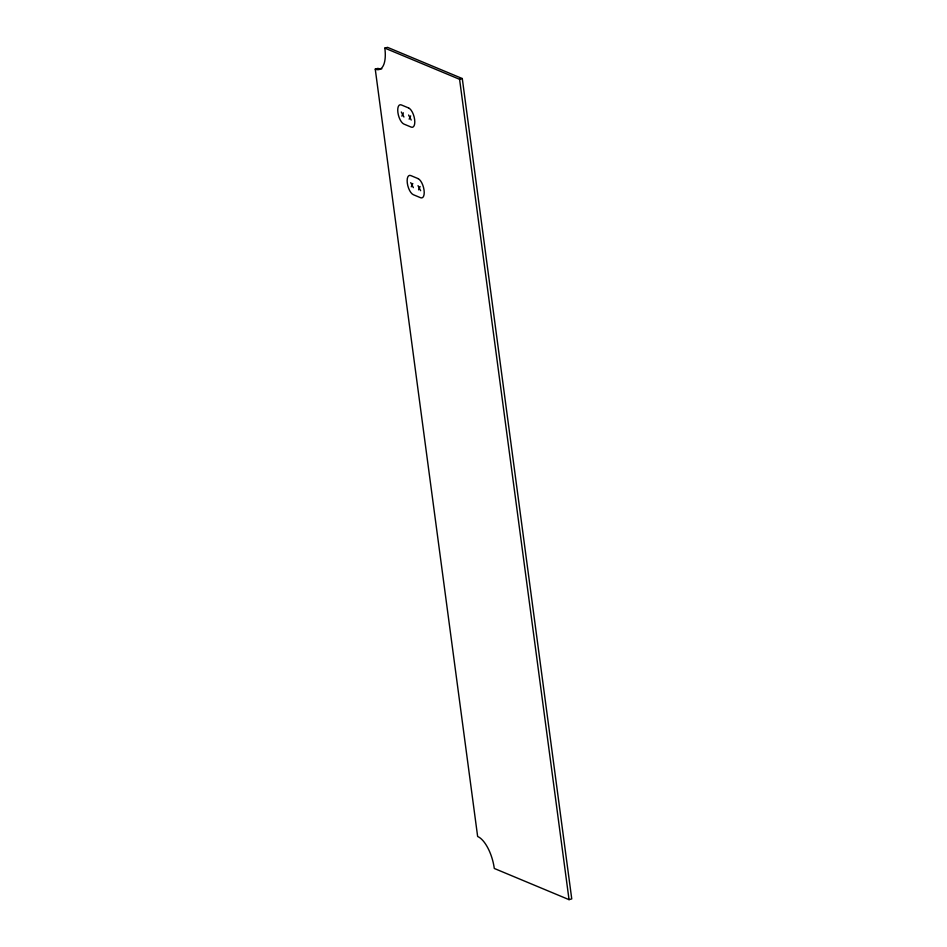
<?xml version="1.0" encoding="UTF-8"?>
<svg xmlns="http://www.w3.org/2000/svg" width="947" height="947" viewBox="0 0 947 947"><rect width="100%" height="100%" fill="white"/><g stroke="black" fill="none" stroke-linecap="round" stroke-linejoin="round"><path stroke-width="1.42" d="M401.871 116.15L403.375 112.847M409.151 119.192L410.655 115.889M411.294 186.784L412.797 183.481M418.574 189.814L420.077 186.512M384.825 48.108L387.536 47.35L462.29 78.542L571.751 898.892L569.04 899.65L494.287 868.458A27.877 11.755 74.4 0 0 477.643 836.497L375.249 69.119A27.877 11.755 74.4 0 0 384.825 48.108L459.579 79.299L462.29 78.542M375.249 69.119L377.96 68.373A27.877 11.755 74.4 0 0 381.854 68.752M408.595 115.025L411.211 120.044M401.315 111.995L403.931 117.014M418.018 185.659L420.634 190.678M410.738 182.617L413.354 187.636M459.579 79.299L569.04 899.65M408.631 107.97L401.35 104.939A10.074 4.25 74.4 0 0 397.894 112.527A10.074 4.25 74.4 0 0 403.896 124.069L411.176 127.099A10.074 4.25 74.4 0 0 414.632 119.511A10.074 4.25 74.4 0 0 408.631 107.97M418.053 178.604L410.773 175.562A10.074 4.25 74.4 0 0 407.317 183.15A10.074 4.25 74.4 0 0 413.318 194.691L420.598 197.734A10.074 4.25 74.4 0 0 424.055 190.146A10.074 4.25 74.4 0 0 418.053 178.604"/></g></svg>
